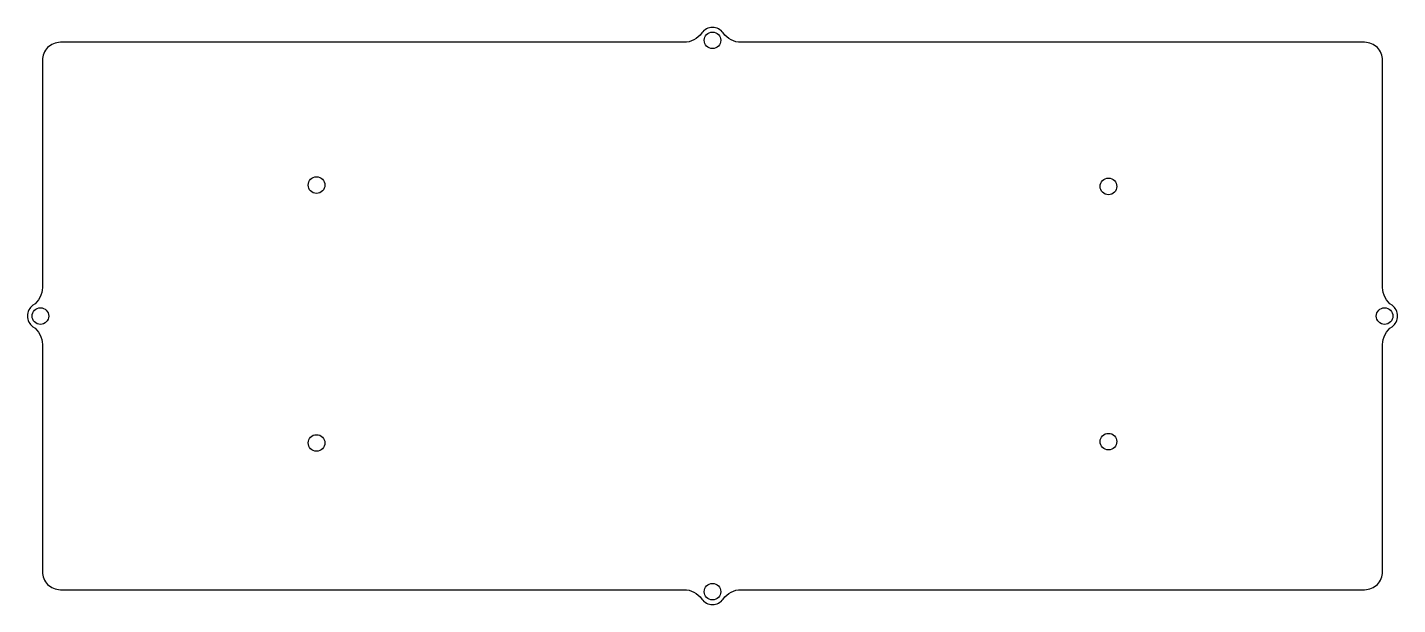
# Model space of a CAD drawing. Header units: millimetres. Extents: x 49 to 255, y 44 to 131.
import ezdxf

# ---------------------------------------------------------------- set-up
doc = ezdxf.new("R2010")
doc.units = ezdxf.units.MM
doc.layers.get('0').update_dxf_attribs({"linetype": 'CONTINUOUS'})

msp = doc.modelspace()

# ---------------------------------------------------------------- linework, layer by layer
msp.add_lwpolyline([(253.81, 88.93, -0.245393), (252.4, 91.63), (252.4, 125.8, 0.414214), (249.7, 128.5), (156.01, 128.5, -0.245393), (153.3, 129.91, 0.522233), (150.1, 129.91, -0.245393), (147.39, 128.5), (53.7, 128.5, 0.414214), (51, 125.8), (51, 91.63, -0.245393), (49.59, 88.93, 0.522233), (49.59, 85.72, -0.245393), (51, 83.02), (51, 48.85, 0.414214), (53.7, 46.15), (147.39, 46.15, -0.245393), (150.1, 44.74, 0.522233), (153.3, 44.74, -0.245393), (156.01, 46.15), (249.7, 46.15, 0.414214), (252.4, 48.85), (252.4, 83.02, -0.245393), (253.81, 85.72, 0.522233)], format="xyb", close=True)
for centre in [(151.7, 128.8), (92.2, 107.02), (211.2, 106.82), (50.7, 87.32), (252.7, 87.32), (92.2, 68.22), (211.2, 68.42), (151.7, 45.85)]:
    msp.add_circle(centre, 1.25)

doc.saveas('drawing.dxf')
